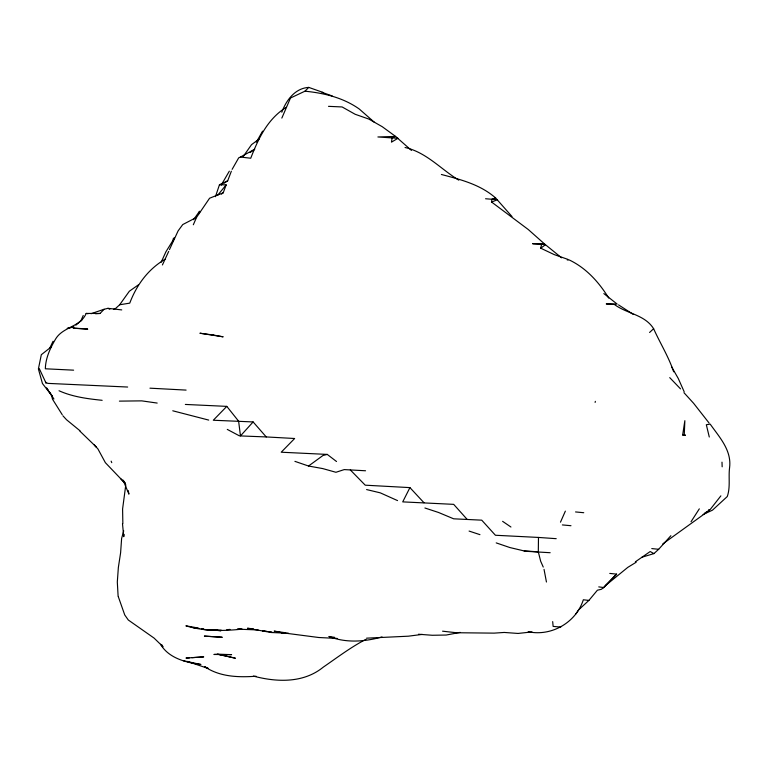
<?xml version="1.0" encoding="UTF-8"?>
<svg xmlns="http://www.w3.org/2000/svg" width="768" height="768" viewBox="0 0 768 768"><rect width="100%" height="100%" fill="white"/><g stroke="black" fill="none" stroke-linecap="round" stroke-linejoin="round"><path stroke-width="1.15" d="M543.254 567.072L540.662 561.226L538.31 551.875L538.474 537.437L495.418 535.258L481.738 520.166L453.677 518.813L438.538 512.477L424.906 507.994M684.259 434.899L684.854 420.682L682.666 434.976L685.43 435.226L682.666 434.976M125.808 484.762L122.592 508.973L122.851 523.594M172.973 241.411L173.414 238.118M544.79 244.195L532.762 243.725L544.79 244.195L528.278 229.526L491.568 202.032L491.981 199.085L495.61 197.971L511.997 216.538M124.07 534.413L123.754 536.669L122.496 523.738M199.123 213.619L199.459 211.354L200.256 211.786M567.888 259.373L554.275 254.621L540.749 248.198L541.565 244.195L545.453 244.714L561.59 257.808M595.123 402.413L595.344 401.357M123.715 530.822L121.622 538.474L120.605 552.806L118.358 567.466L117.312 582.029L118.118 596.237M215.443 196.685L219.475 184.704L227.683 180.816L231.36 171.206M221.318 194.15L223.21 192.806L226.176 184.886L219.475 184.704M281.818 112.214C286.138 100.454 294.989 88.176 308.765 87.398L322.982 92.41M281.846 118.08L290.496 98.006L304.934 91.2L308.765 87.398M223.21 192.806L209.578 198.23L196.541 217.392L182.746 224.563L178.109 230.89L169.45 249.667M80.851 320.899L83.222 315.485M193.315 224.774L196.541 217.392M121.738 309.907L107.952 308.323L104.074 309.283L100.032 313.459L86.16 313.43C80.544 327.11 62.986 326.621 55.613 339.005C50.218 348.144 45.6 357.955 45.341 368.784L73.613 370.166M565.363 511.123L560.477 522.182M286.166 107.318C267.418 119.165 258.432 138.48 250.733 158.227L240.432 157.046L238.694 157.843L232.128 169.354M161.146 262.291L165.926 251.76L174.557 237.85M162.422 264.95L168.682 251.424M165.11 259.238C148.08 269.242 136.637 284.947 129.754 303.139L119.664 304.762L115.584 308.467L113.635 309.322M49.949 347.76L53.05 341.27M423.984 502.752L409.93 487.613L402.72 501.878L453.686 504.355L467.165 519.408M256.339 142.166L262.579 131.155M221.174 185.174L229.325 171.178M691.018 521.75L699.322 508.838M575.875 613.93L578.659 609.821L588.902 600.413L597.418 590.189L601.286 589.325L603.475 587.712L616.618 574.128L609.782 573.418M243.312 156.374L251.549 144.634L259.104 139.114M193.555 219.706L199.459 211.354M119.664 304.762L129.35 291.226L138.384 284.87M720.874 495.859L710.016 509.731L708.71 509.597M87.706 329.251L73.2 328.147L87.542 328.896M217.574 195.37L226.176 184.886M641.962 557.213L653.904 553.603L658.656 549.293L670.886 535.699M266.246 436.934L240.47 435.926L253.123 421.939L266.246 436.934L294.653 438.499L281.213 452.218L327.254 454.416L336.528 461.52M603.475 587.712L616.618 574.128M240.47 435.926L238.618 421.19L226.8 406.378L213.293 420.24L253.123 421.939M649.594 332.477L653.616 328.694C644.64 314.448 626.842 313.862 614.294 304.397L606.25 303.917L617.146 304.08L603.84 293.578M75.878 325.162L81.984 319.901M528.202 631.747C551.53 636.682 576.134 622.464 583.334 599.77L588.902 600.413M605.299 585.715L627.811 567.36L636.192 562.224M51.36 346.819L41.318 354.71L38.4 368.947L42.442 383.52L52.493 396.49L49.21 391.68M540.749 248.198L545.453 244.714M294.912 461.357L308.534 466.022L322.973 455.501L327.254 454.416M250.166 152.467L254.736 149.213L240.432 157.046M635.376 561.802L650.189 551.53L653.904 553.603M662.822 543.898L709.334 510.365L704.611 513.12M223.958 183.312L227.683 180.816M366.077 639.264C350.88 647.136 337.286 657.514 323.222 667.181C303.475 683.299 276.768 682.31 253.373 676.08M703.114 514.502L712.474 510.163L727.267 496.55C730.579 487.085 728.314 477.197 729.6 467.51C731.731 450.221 719.357 437.126 710.179 424.099L706.33 424.733L709.286 437.011M491.568 202.032L497.53 199.709L485.568 198.758M91.027 313.709L104.074 309.283M382.042 636.95C364.637 641.798 346.022 643.181 328.877 636.48L334.723 637.382M67.2 328.33L73.958 326.947L68.227 327.984M460.205 632.39L446.189 635.04L432.298 635.27L418.483 634.243M422.294 634.397L408.317 636.192L366.586 638.17M532.013 631.92L518.054 633.446L504.24 632.448L494.141 633.13L456.365 632.736L442.57 631.181M221.222 630.163L211.747 630.173L217.258 630.422L213.638 630.182M226.733 629.693L230.045 629.405M189.523 657.821L185.971 658.061L203.731 656.88L191.885 657.667M241.2 629.222C222.701 631.123 203.856 631.325 185.885 625.824L195.235 627.475M95.549 313.738L100.032 313.459M288.49 633.226L271.181 632.506L247.488 628.253L253.354 628.829M256.022 676.234C238.531 677.482 220.138 676.973 205.008 666.902M242.112 629.059L237.379 629.155L258.154 629.933M119.405 401.126L141.744 400.867L157.181 403.066M567.254 259.968L569.28 259.968C586.291 268.08 598.973 282.25 608.717 298.042M284.765 632.65L274.147 631.133L285.014 633.389L281.232 632.621L318.768 637.507L337.219 638.438M328.502 106.339L342.125 106.954L355.162 114.278L368.784 119.05L382.243 126.701L395.587 136.426L411.456 150.422M185.347 404.438L226.8 406.378M524.17 551.184L550.166 552.72M186.096 390.096L149.962 388.176M127.651 387.034L47.76 383.376L45.629 382.186L39.274 368.602M365.549 470.774L344.246 469.594L335.942 472.282L322.742 468.586L308.534 466.022M409.93 487.613L365.232 485.184L350.294 469.91M538.474 537.437L556.214 538.675M268.56 631.67L271.795 631.891M538.31 551.875L523.526 550.79L509.827 547.536L496.205 542.89M208.886 629.827L201.763 629.299L221.011 630.72L215.261 630.134M560.765 627.082L553.133 626.4L552.682 621.61M562.368 524.918L570.979 525.715M267.043 631.392L262.483 630.979L266.477 631.478M575.549 511.939L583.747 512.717M651.782 548.582L658.656 549.293M102.154 400.31C87.475 398.774 72.634 396.883 59.04 390.758M198.029 628.176L193.43 627.61L198.979 628.33M201.197 628.618L203.414 628.915M598.752 586.886L603.302 587.491M304.934 91.2C324.086 93.043 343.363 97.728 359.27 109.018L374.592 122.467M86.16 313.43L88.051 313.747M183.418 660.739L200.909 664.493C186.019 662.592 168.624 658.176 160.541 644.256M366.576 489.562L380.275 492.845L397.555 500.602M172.771 410.794L208.714 420.086M441.389 174.47C460.608 179.568 480.23 184.435 495.61 197.971M469.094 531.072L479.952 534.653M187.2 661.392L208.33 668.506L204.864 666.797M322.08 92.342L332.227 95.962M405.043 147.494C426.374 152.333 440.851 169.181 458.774 180.144M107.952 308.323L109.814 309.245M227.27 429.398L239.53 435.917M618.557 304.886L633.206 314.371M502.608 521.338L510.941 527.021M79.997 430.771L66.528 419.741L62.918 415.795M79.91 431.155L96.384 447.091L94.32 444.941L97.93 448.944L105.37 462.672L125.222 483.437L123.629 480.797M669.734 377.626L680.515 388.867M125.222 483.437L120.461 478.426M683.962 392.678L693.61 403.296L709.066 423.005M46.579 387.83L47.894 389.75M47.069 388.675L53.914 398.986M62.237 414.701L52.493 399.158L51.36 394.675M161.827 644.784L162.979 646.723L154.07 638.083L128.294 620.006L124.742 614.957L118.291 596.64M671.654 366.922L678.24 378.422L684.182 391.766M653.616 328.694C660.077 343.152 668.698 356.794 673.651 371.808M123.024 480.058L128.918 494.15L128.275 490.618M111.139 461.155L111.744 462.653M45.629 382.186L46.022 383.347M544.042 569.357L546.442 582.019M721.997 462.154L722.16 466.81M392.16 137.674L391.459 142.157L397.958 138.298L377.894 136.963L395.587 136.426L392.16 137.674M217.747 654.221L213.917 654.47L231.6 654.634L217.747 654.221L235.229 658.166L217.747 654.221M222.077 637.248L204.442 636.115L222.077 637.248M213.677 335.088L199.91 333.216L223.152 336.826L213.677 335.088"/></g></svg>
